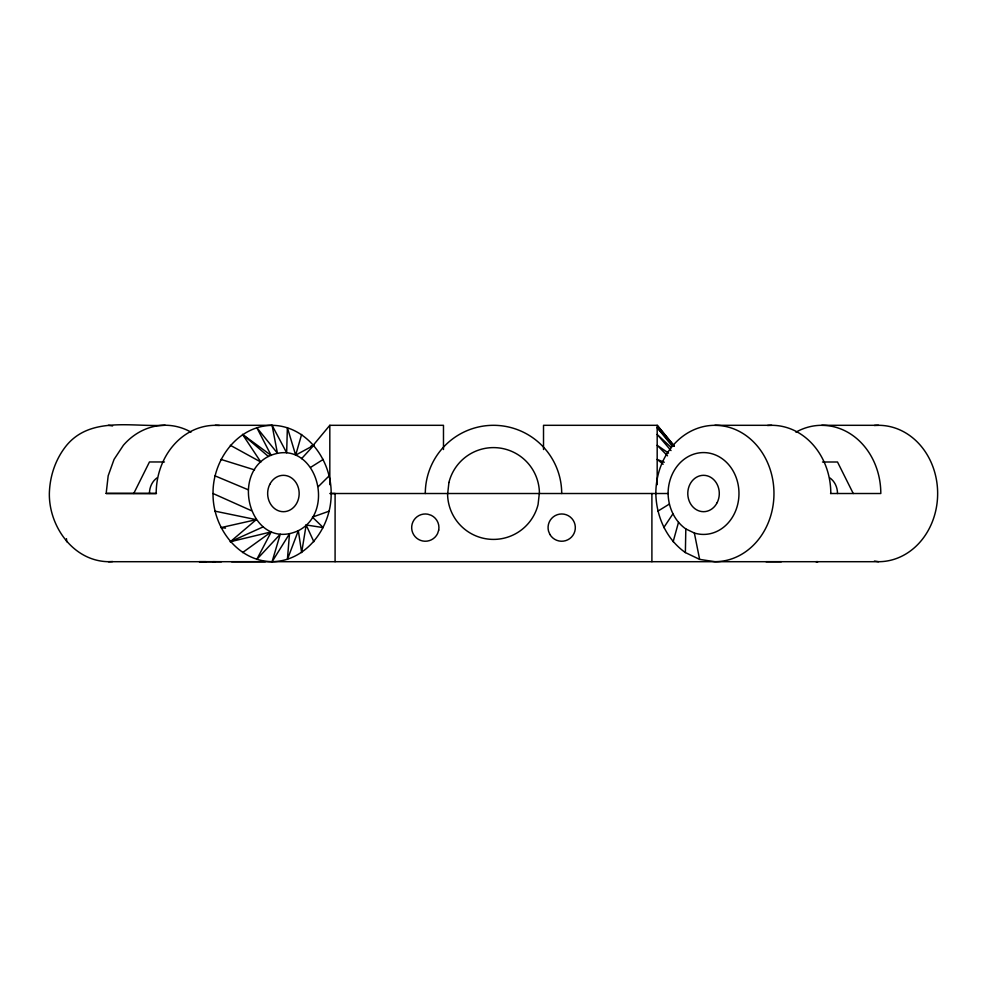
<?xml version="1.0" encoding="UTF-8"?>
<svg xmlns="http://www.w3.org/2000/svg" width="987" height="987" viewBox="0 0 987 987"><rect width="100%" height="100%" fill="white"/><g stroke="black" fill="none" stroke-linecap="round" stroke-linejoin="round"><path stroke-width="1.48" d="M335.087 561.702L335.099 493.5L331.151 493.512C331.62 526.527 307.105 561.208 272.091 561.702C237.077 561.184 212.575 526.54 213.032 493.512C212.575 460.485 237.077 425.853 272.091 425.311C307.093 425.853 331.607 460.473 331.151 493.512M685.373 552.572C666.385 539.198 656.244 516.398 655.837 493.512A68.202 59.06 -90 0 1 714.909 425.311A68.202 59.06 -90 0 1 773.968 493.512A68.202 59.06 -90 0 1 714.909 561.702L699.623 559.382L685.373 552.572L685.817 528.946C674.429 520.926 668.347 507.244 668.1 493.512A40.923 35.433 -90 0 1 706.63 452.737A40.923 35.433 -90 0 1 738.436 500.619A40.923 35.433 -90 0 1 694.367 533.029L685.817 528.946M219.459 425.483A68.202 59.072 -90 0 0 156.18 493.512L106.164 493.463L108.175 475.808L114.073 459.362L123.412 445.236A68.202 59.06 90 0 1 190.997 432.121M329.152 511.167L312.435 517.126L323.255 527.613L306.155 524.973L301.652 552.584L298.333 530.673C338.134 510.501 314.261 435.279 268.575 456.339C228.861 476.635 252.586 551.684 298.333 530.673L287.414 559.395L289.487 533.831L272.091 561.702L280.246 534.251L256.805 559.395L271.228 531.894L230.329 541.74L256.238 519.668L215.043 511.167M673.146 541.727L678.476 522.444M301.541 458.684L313.854 445.285L295.668 455.118L301.627 434.453M106.164 493.463L133.751 493.463L149.456 461.965L164.459 461.965M663.757 527.613L672.85 513.968M312.768 445.791L329.818 425.311L443.484 425.311L443.484 449.517M318.345 486.579L329.14 475.87M242.568 552.584L271.228 531.894M310.658 467.344L323.242 459.411M657.86 511.155L669.309 504.098M230.329 541.74L263.035 526.922M310.991 446.075L313.854 445.285M256.238 519.668L220.94 527.613L225.505 528.131M165.174 425.261C132.369 427.186 90.977 416.107 66.647 445.285C55.543 458.93 49.819 476.005 49.35 493.512C48.894 526.54 73.408 561.171 108.41 561.702L878.59 561.702A68.202 59.06 -90 0 0 937.613 491.082A68.202 59.06 -90 0 0 874.383 425.483M265.404 561.702L231.6 561.726M714.909 425.311L771.735 425.311M821.752 425.311L878.59 425.311M215.265 425.311L272.091 425.311L286.649 452.762L287.377 427.642L295.668 455.118M822.504 462.002L837.507 462.002L853.249 493.512M329.818 493.512L668.1 493.512M830.523 493.512L880.811 493.512A68.202 59.06 -90 0 0 795.929 432.17M205.962 561.677L199.238 561.689L215.425 561.714M816.705 561.689L817.754 561.689L815.916 561.689M766.035 561.702L781.396 561.702M133.751 493.463L156.489 493.488M212.773 561.677L221.458 561.726M108.41 425.311L112.58 425.94M874.42 561.072L878.59 561.702M220.94 459.411L254.547 469.886M664.288 462.237L657.182 459.411L663.165 464.211M215.043 475.87L248.193 489.762M213.032 493.512L251.303 510.637M230.329 445.285L260.827 462.039L242.568 434.453L271.166 455.414L256.805 427.642L277.409 453.181L272.091 425.311M268.39 456.475L242.568 434.453M668.544 453.107L657.182 445.285L667.508 455.809M671.259 447.555L657.182 434.44L671.024 450.565M673.985 446.321L657.182 427.63L672.332 446.297M670.025 441.954L672.011 444.15M306.155 524.973L313.854 541.727M694.367 533.029L699.623 559.382M66.487 538.668L66.647 541.727M657.182 484.679L657.182 425.311L543.516 425.311L543.516 449.517M651.901 493.512L651.901 561.702M329.818 425.311L329.818 484.679M767.541 425.483A68.202 59.06 -90 0 1 830.807 493.512M829.623 477.757A18.185 15.755 -90 0 1 837.507 493.512M112.617 561.529A68.202 59.06 -90 0 1 108.41 561.702M425.298 493.512A68.202 68.202 0 0 1 493.5 425.311A68.202 68.202 0 0 1 561.702 493.512M149.456 493.414A18.185 15.755 -90 0 1 157.34 477.671M448.925 482.483L447.592 494.401A45.92 45.92 0 0 0 538.075 504.53L539.408 492.612A45.92 45.92 0 0 0 448.925 482.483M438.709 530.105L437.611 533.498A13.645 13.645 0 0 1 420.511 540.37A13.645 13.645 0 0 1 412.171 523.937A13.645 13.645 0 0 1 427.803 514.202L431.196 515.3A13.645 13.645 0 0 1 438.709 530.105M674.232 446.013L657.182 425.311L674.232 446.05M549.882 534.423L548.525 531.142A13.645 13.645 0 0 1 564.07 514.178A13.645 13.645 0 0 1 572.867 535.435A13.645 13.645 0 0 1 549.882 534.423M717.179 502.605A18.185 15.755 -90 0 0 703.534 475.315A18.185 15.755 -90 0 0 689.901 502.605A18.185 15.755 -90 0 0 717.179 502.605M269.759 484.42A18.185 15.755 89.9 0 0 283.417 511.698A18.185 15.755 89.9 0 0 297.05 484.42A18.185 15.755 89.9 0 0 269.759 484.42"/></g></svg>
